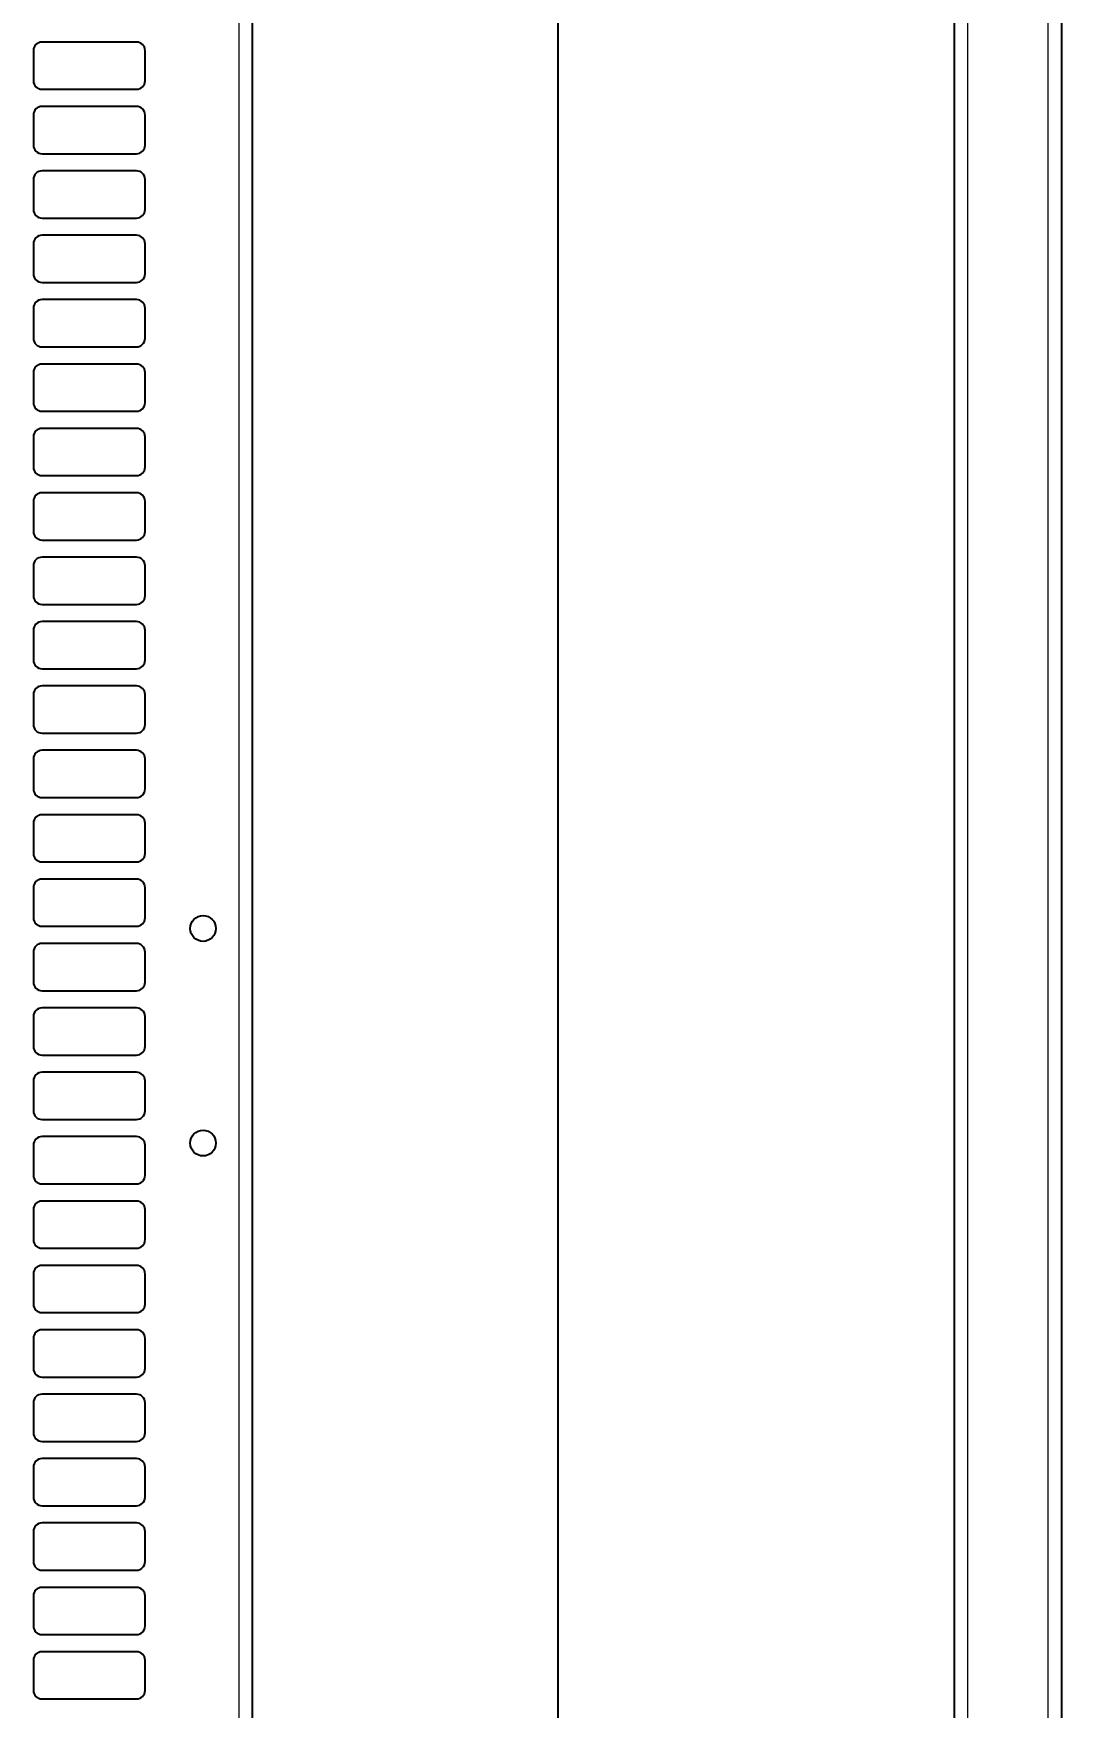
# Model space of a CAD drawing. Header units: millimetres. Extents: x -1035 to 1231, y 351 to 1984.
# Drawn here: x -95 to 144.4, y 1195.2 to 1585.2 of the extents above; entities that cross this region are included whole.
import ezdxf

# ---------------------------------------------------------------- set-up
doc = ezdxf.new("R2010")
doc.units = ezdxf.units.MM
doc.layers.add('FORMAT', color=7, linetype='Continuous')
doc.styles.add('SLDTEXTSTYLE0', font='TXT', dxfattribs={"width": 0.75})
doc.dimstyles.new('SLDDIMSTYLE0', dxfattribs={"dimtxt": 20, "dimasz": 10, "dimexe": 0, "dimexo": 0.0625, "dimgap": 5, "dimtad": 2, "dimdec": 1, "dimrnd": 1e-09, "dimzin": 12, "dimdsep": 46, "dimtxsty": 'SLDTEXTSTYLE0', "dimsah": 1, "dimcen": 0.09, "dimadec": 0, "dimazin": 3, "dimtfac": 1, "dimtofl": 0, "dimtmove": 0, "dimatfit": 3, "dimfxl": 0, "dimfrac": 2, "dimtolj": 1, "dimtzin": 12, "dimarcsym": 0})

# ---------------------------------------------------------------- blocks, each defined once
blk = doc.blocks.new('_D_2')
at = {"layer": 'FORMAT'}
for p, q in [((-55.52, 1726.74), (28.12, 1726.74)), ((27.12, 1726.74), (27.12, 626.74)), ((-55.52, 626.74), (28.12, 626.74))]:
    blk.add_line(p, q, dxfattribs=at)
for points in [[(27.12, 1726.74), (25.59, 1716.74), (28.66, 1716.74)], [(27.12, 626.74), (28.66, 636.74), (25.59, 636.74)]]:
    blk.add_solid(points, dxfattribs=at)
at = {"layer": 'FORMAT', "insert": (1.34, 1147.19), "char_height": 20, "attachment_point": 1, "rotation": 90, "style": 'SLDTEXTSTYLE0'}
blk.add_mtext('1100', dxfattribs=at)

msp = doc.modelspace()

# ---------------------------------------------------------------- linework, layer by layer
at = {"color": 8, "linetype": 'Continuous', "lineweight": 18}
for p, q in [((-47.13, 535.24), (-47.13, 1818.24)), ((122.54, 1818.24), (122.54, 558.87)), ((141.34, 543.72), (141.34, 1818.24))]:
    msp.add_line(p, q, dxfattribs=at)
at = {"color": 7, "linetype": 'Continuous', "lineweight": 25}
for p, q in [((-44.03, 535.24), (-44.03, 1818.24)), ((144.44, 1818.24), (144.44, 546.62)), ((119.44, 1789.04), (119.44, 554.24)), ((-95.03, 1581.24), (-95.03, 1574.24)), ((-71.03, 1583.24), (-93.03, 1583.24)), ((-69.03, 1574.24), (-69.03, 1581.24)), ((-93.03, 1572.24), (-71.03, 1572.24)), ((-71.03, 1568.24), (-93.03, 1568.24)), ((-95.03, 1566.24), (-95.03, 1559.24)), ((-69.03, 1559.24), (-69.03, 1566.24)), ((-93.03, 1557.24), (-71.03, 1557.24)), ((-71.03, 1553.24), (-93.03, 1553.24)), ((-95.03, 1551.24), (-95.03, 1544.24)), ((-69.03, 1544.24), (-69.03, 1551.24)), ((-93.03, 1542.24), (-71.03, 1542.24)), ((-71.03, 1538.24), (-93.03, 1538.24)), ((-95.03, 1536.24), (-95.03, 1529.24)), ((-69.03, 1529.24), (-69.03, 1536.24)), ((-93.03, 1527.24), (-71.03, 1527.24)), ((-95.03, 1521.24), (-95.03, 1514.24)), ((-71.03, 1523.24), (-93.03, 1523.24)), ((-69.03, 1514.24), (-69.03, 1521.24)), ((-93.03, 1512.24), (-71.03, 1512.24)), ((-95.03, 1506.24), (-95.03, 1499.24)), ((-71.03, 1508.24), (-93.03, 1508.24)), ((-69.03, 1499.24), (-69.03, 1506.24)), ((-93.03, 1497.24), (-71.03, 1497.24)), ((-95.03, 1491.24), (-95.03, 1484.24)), ((-71.03, 1493.24), (-93.03, 1493.24)), ((-69.03, 1484.24), (-69.03, 1491.24)), ((-93.03, 1482.24), (-71.03, 1482.24)), ((-71.03, 1478.24), (-93.03, 1478.24)), ((-95.03, 1476.24), (-95.03, 1469.24)), ((-69.03, 1469.24), (-69.03, 1476.24)), ((-93.03, 1467.24), (-71.03, 1467.24)), ((-71.03, 1463.24), (-93.03, 1463.24)), ((-95.03, 1461.24), (-95.03, 1454.24)), ((-69.03, 1454.24), (-69.03, 1461.24)), ((-93.03, 1452.24), (-71.03, 1452.24)), ((-71.03, 1448.24), (-93.03, 1448.24)), ((-95.03, 1446.24), (-95.03, 1439.24)), ((-69.03, 1439.24), (-69.03, 1446.24)), ((-93.03, 1437.24), (-71.03, 1437.24)), ((-71.03, 1433.24), (-93.03, 1433.24)), ((-95.03, 1431.24), (-95.03, 1424.24)), ((-69.03, 1424.24), (-69.03, 1431.24)), ((-93.03, 1422.24), (-71.03, 1422.24)), ((-95.03, 1416.24), (-95.03, 1409.24)), ((-71.03, 1418.24), (-93.03, 1418.24)), ((-69.03, 1409.24), (-69.03, 1416.24)), ((-93.03, 1407.24), (-71.03, 1407.24)), ((-95.03, 1401.24), (-95.03, 1394.24)), ((-71.03, 1403.24), (-93.03, 1403.24)), ((-69.03, 1394.24), (-69.03, 1401.24)), ((-93.03, 1392.24), (-71.03, 1392.24)), ((-95.03, 1386.24), (-95.03, 1379.24)), ((-71.03, 1388.24), (-93.03, 1388.24)), ((-69.03, 1379.24), (-69.03, 1386.24)), ((-93.03, 1377.24), (-71.03, 1377.24)), ((-71.03, 1373.24), (-93.03, 1373.24)), ((-95.03, 1371.24), (-95.03, 1364.24)), ((-69.03, 1364.24), (-69.03, 1371.24)), ((-93.03, 1362.24), (-71.03, 1362.24)), ((-71.03, 1358.24), (-93.03, 1358.24)), ((-95.03, 1356.24), (-95.03, 1349.24)), ((-69.03, 1349.24), (-69.03, 1356.24)), ((-93.03, 1347.24), (-71.03, 1347.24)), ((-71.03, 1343.24), (-93.03, 1343.24)), ((-95.03, 1341.24), (-95.03, 1334.24)), ((-69.03, 1334.24), (-69.03, 1341.24)), ((-93.03, 1332.24), (-71.03, 1332.24)), ((-95.03, 1326.24), (-95.03, 1319.24)), ((-71.03, 1328.24), (-93.03, 1328.24)), ((-69.03, 1319.24), (-69.03, 1326.24)), ((-93.03, 1317.24), (-71.03, 1317.24)), ((-95.03, 1311.24), (-95.03, 1304.24)), ((-71.03, 1313.24), (-93.03, 1313.24)), ((-69.03, 1304.24), (-69.03, 1311.24)), ((-93.03, 1302.24), (-71.03, 1302.24)), ((-95.03, 1296.24), (-95.03, 1289.24)), ((-71.03, 1298.24), (-93.03, 1298.24)), ((-69.03, 1289.24), (-69.03, 1296.24)), ((-93.03, 1287.24), (-71.03, 1287.24)), ((-71.03, 1283.24), (-93.03, 1283.24)), ((-95.03, 1281.24), (-95.03, 1274.24)), ((-69.03, 1274.24), (-69.03, 1281.24)), ((-93.03, 1272.24), (-71.03, 1272.24)), ((-71.03, 1268.24), (-93.03, 1268.24)), ((-95.03, 1266.24), (-95.03, 1259.24)), ((-69.03, 1259.24), (-69.03, 1266.24)), ((-93.03, 1257.24), (-71.03, 1257.24)), ((-71.03, 1253.24), (-93.03, 1253.24)), ((-95.03, 1251.24), (-95.03, 1244.24)), ((-69.03, 1244.24), (-69.03, 1251.24)), ((-93.03, 1242.24), (-71.03, 1242.24)), ((-71.03, 1238.24), (-93.03, 1238.24)), ((-95.03, 1236.24), (-95.03, 1229.24)), ((-69.03, 1229.24), (-69.03, 1236.24)), ((-93.03, 1227.24), (-71.03, 1227.24)), ((-95.03, 1221.24), (-95.03, 1214.24)), ((-71.03, 1223.24), (-93.03, 1223.24)), ((-69.03, 1214.24), (-69.03, 1221.24)), ((-93.03, 1212.24), (-71.03, 1212.24)), ((-95.03, 1206.24), (-95.03, 1199.24)), ((-71.03, 1208.24), (-93.03, 1208.24)), ((-69.03, 1199.24), (-69.03, 1206.24)), ((-93.03, 1197.24), (-71.03, 1197.24))]:
    msp.add_line(p, q, dxfattribs=at)
for centre in [(-55.53, 1376.74), (-55.53, 1326.74)]:
    msp.add_circle(centre, 3, dxfattribs=at)
for centre, start, end in [((-93.03, 1581.24), 90, 180), ((-71.03, 1581.24), 0, 90), ((-93.03, 1574.24), 180, 270), ((-71.03, 1574.24), 270, 0), ((-93.03, 1566.24), 90, 180), ((-71.03, 1566.24), 0, 90), ((-93.03, 1559.24), 180, 270), ((-71.03, 1559.24), 270, 0), ((-93.03, 1551.24), 90, 180), ((-71.03, 1551.24), 0, 90), ((-93.03, 1544.24), 180, 270), ((-71.03, 1544.24), 270, 0), ((-93.03, 1536.24), 90, 180), ((-71.03, 1536.24), 0, 90), ((-93.03, 1529.24), 180, 270), ((-71.03, 1529.24), 270, 0), ((-93.03, 1521.24), 90, 180), ((-71.03, 1521.24), 0, 90), ((-93.03, 1514.24), 180, 270), ((-71.03, 1514.24), 270, 0), ((-93.03, 1506.24), 90, 180), ((-71.03, 1506.24), 0, 90), ((-93.03, 1499.24), 180, 270), ((-71.03, 1499.24), 270, 0), ((-93.03, 1491.24), 90, 180), ((-71.03, 1491.24), 0, 90), ((-93.03, 1484.24), 180, 270), ((-71.03, 1484.24), 270, 0), ((-93.03, 1476.24), 90, 180), ((-71.03, 1476.24), 0, 90), ((-93.03, 1469.24), 180, 270), ((-71.03, 1469.24), 270, 0), ((-93.03, 1461.24), 90, 180), ((-71.03, 1461.24), 0, 90), ((-93.03, 1454.24), 180, 270), ((-71.03, 1454.24), 270, 0), ((-93.03, 1446.24), 90, 180), ((-71.03, 1446.24), 0, 90), ((-93.03, 1439.24), 180, 270), ((-71.03, 1439.24), 270, 0), ((-93.03, 1431.24), 90, 180), ((-71.03, 1431.24), 0, 90), ((-93.03, 1424.24), 180, 270), ((-71.03, 1424.24), 270, 0), ((-93.03, 1416.24), 90, 180), ((-71.03, 1416.24), 0, 90), ((-93.03, 1409.24), 180, 270), ((-71.03, 1409.24), 270, 0), ((-93.03, 1401.24), 90, 180), ((-71.03, 1401.24), 0, 90), ((-93.03, 1394.24), 180, 270), ((-71.03, 1394.24), 270, 0), ((-93.03, 1386.24), 90, 180), ((-71.03, 1386.24), 0, 90), ((-93.03, 1379.24), 180, 270), ((-71.03, 1379.24), 270, 0), ((-93.03, 1371.24), 90, 180), ((-71.03, 1371.24), 0, 90), ((-93.03, 1364.24), 180, 270), ((-71.03, 1364.24), 270, 0), ((-93.03, 1356.24), 90, 180), ((-71.03, 1356.24), 0, 90), ((-93.03, 1349.24), 180, 270), ((-71.03, 1349.24), 270, 0), ((-93.03, 1341.24), 90, 180), ((-71.03, 1341.24), 0, 90), ((-93.03, 1334.24), 180, 270), ((-71.03, 1334.24), 270, 0), ((-93.03, 1326.24), 90, 180), ((-71.03, 1326.24), 0, 90), ((-93.03, 1319.24), 180, 270), ((-71.03, 1319.24), 270, 0), ((-93.03, 1311.24), 90, 180), ((-71.03, 1311.24), 0, 90), ((-93.03, 1304.24), 180, 270), ((-71.03, 1304.24), 270, 0), ((-93.03, 1296.24), 90, 180), ((-71.03, 1296.24), 0, 90), ((-93.03, 1289.24), 180, 270), ((-71.03, 1289.24), 270, 0), ((-93.03, 1281.24), 90, 180), ((-71.03, 1281.24), 0, 90), ((-93.03, 1274.24), 180, 270), ((-71.03, 1274.24), 270, 0), ((-93.03, 1266.24), 90, 180), ((-71.03, 1266.24), 0, 90), ((-93.03, 1259.24), 180, 270), ((-71.03, 1259.24), 270, 0), ((-93.03, 1251.24), 90, 180), ((-71.03, 1251.24), 0, 90), ((-93.03, 1244.24), 180, 270), ((-71.03, 1244.24), 270, 0), ((-93.03, 1236.24), 90, 180), ((-71.03, 1236.24), 0, 90), ((-93.03, 1229.24), 180, 270), ((-71.03, 1229.24), 270, 0), ((-93.03, 1221.24), 90, 180), ((-71.03, 1221.24), 0, 90), ((-93.03, 1214.24), 180, 270), ((-71.03, 1214.24), 270, 0), ((-93.03, 1206.24), 90, 180), ((-71.03, 1206.24), 0, 90), ((-93.03, 1199.24), 180, 270), ((-71.03, 1199.24), 270, 0)]:
    msp.add_arc(centre, 2, start, end, dxfattribs=at)

# ---------------------------------------------------------------- dimensions: what is measured, and where the dimension line sits
at = {"layer": 'FORMAT'}
dim = msp.add_linear_dim(base=(27.12, 626.74), p1=(-55.53, 1726.74), p2=(-55.53, 626.74), angle=90, dimstyle='SLDDIMSTYLE0', dxfattribs=at)
dim.commit()
dim.dimension.update_dxf_attribs({"geometry": '_D_2', "text_midpoint": (27.12, 1176.74), "dimtype": 160})

doc.saveas('drawing.dxf')
